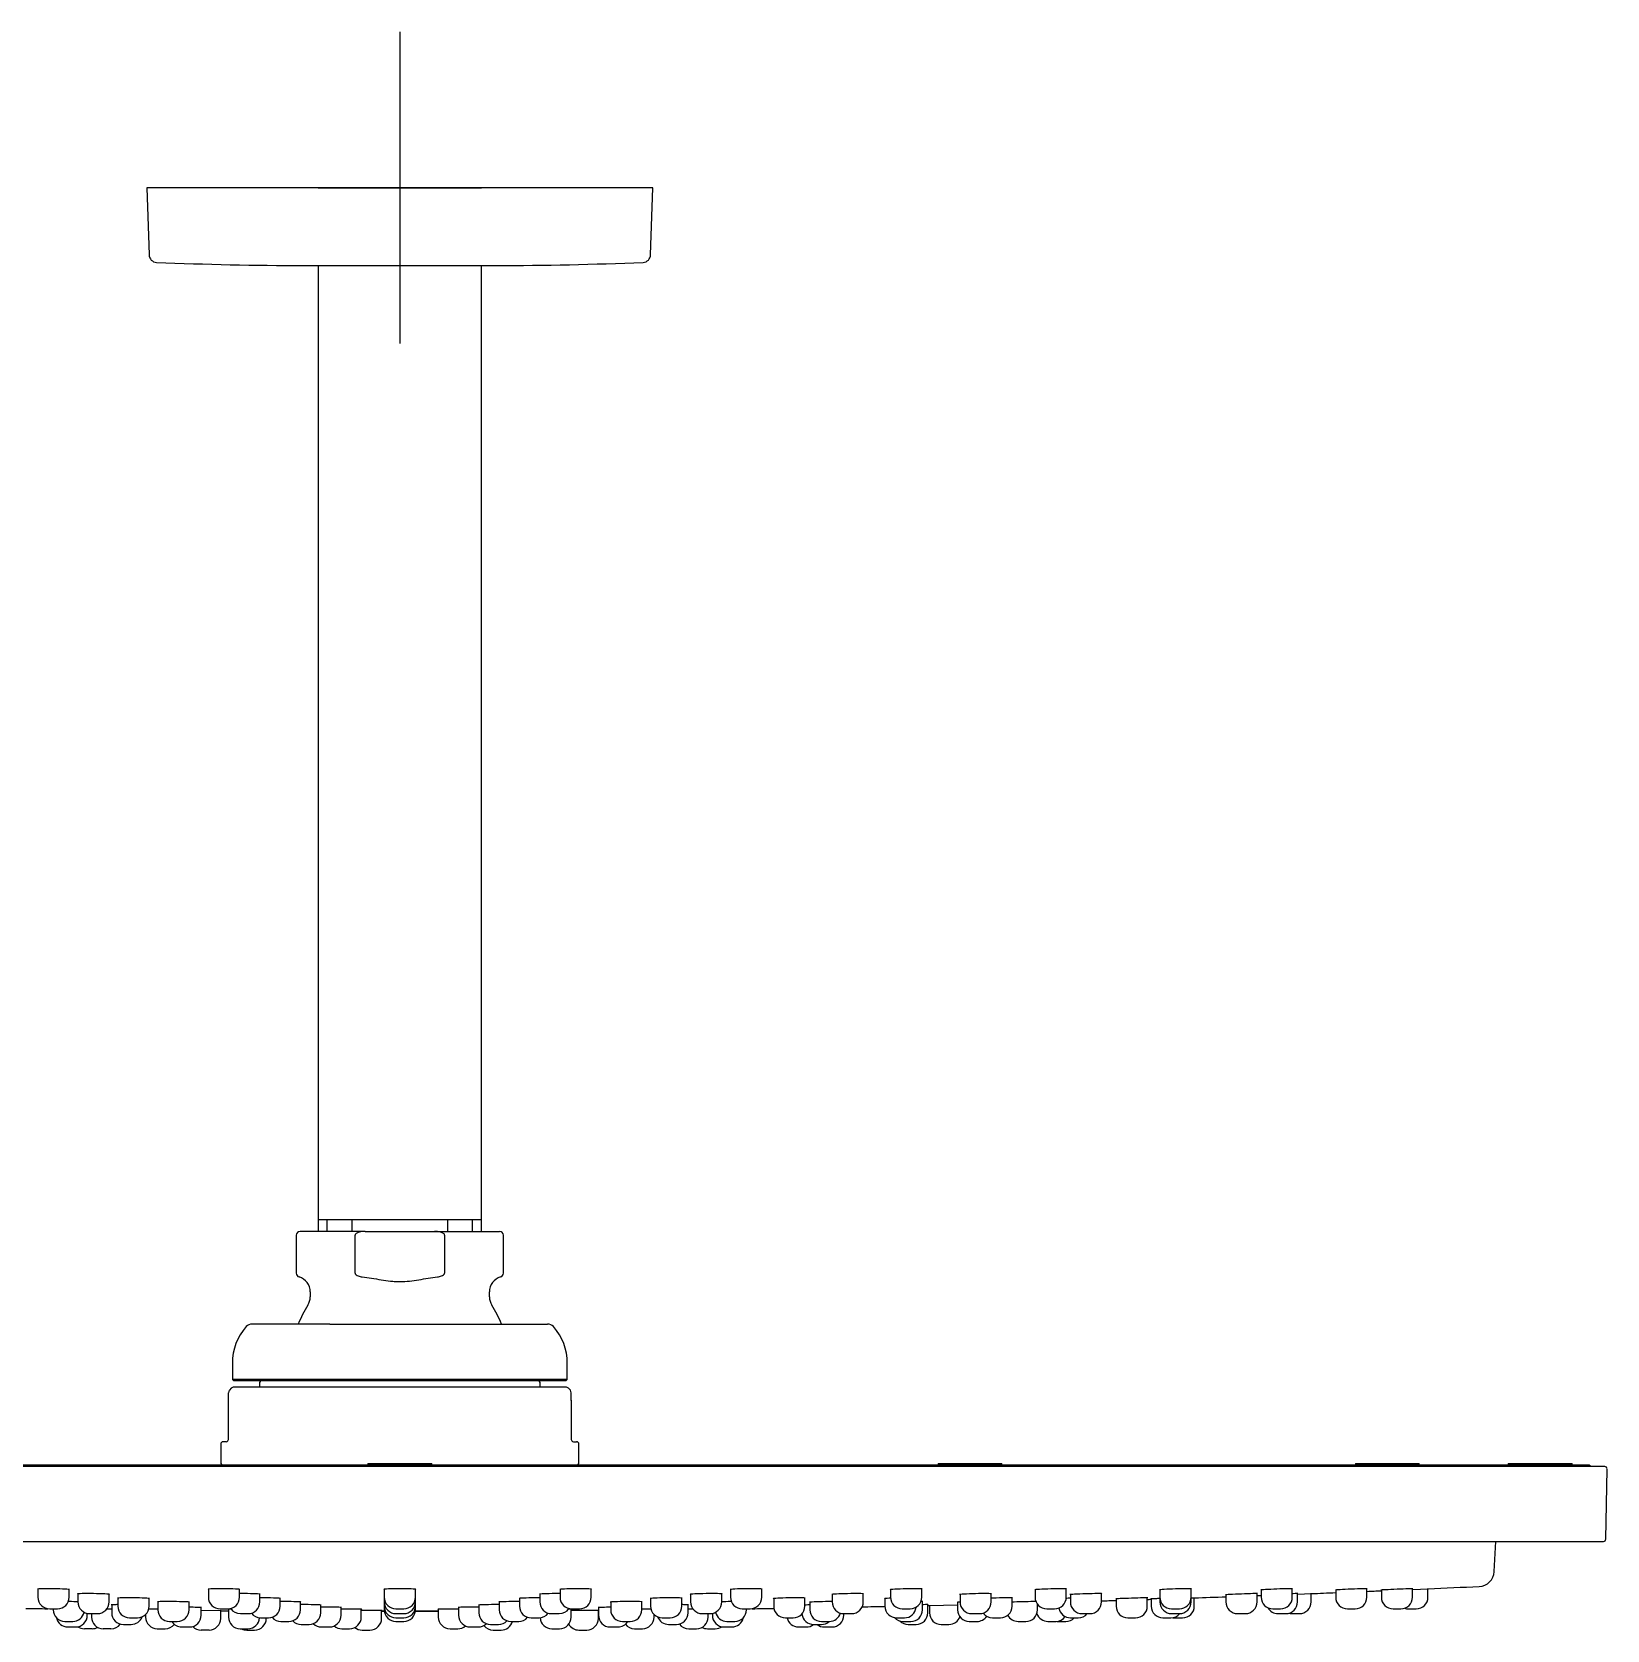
# Model space of a CAD drawing. Header units: millimetres. Extents: x -60 to 7633, y -2614 to 2146.
# Drawn here: x 5143.3 to 5345.5, y -834.6 to -629.4 of the extents above; entities that cross this region are included whole.
import ezdxf
from ezdxf.lldxf.tags import DXFTag

# ---------------------------------------------------------------- set-up
doc = ezdxf.new("R2010")
doc.units = ezdxf.units.MM
doc.layers.get('0').update_dxf_attribs({"color": 250})
tags = doc.linetypes.add('CENTER2', pattern=[28.575, 19.05, -3.175, 3.175, -3.175]).pattern_tags.tags
tags[10:11] = [DXFTag(74, 4), DXFTag(75, 0), DXFTag(340, '0'), DXFTag(46, 0.0), DXFTag(50, 0.0), DXFTag(44, 0.0), DXFTag(45, 0.0)]
tags[8:9] = [DXFTag(74, 4), DXFTag(75, 0), DXFTag(340, '0'), DXFTag(46, 0.0), DXFTag(50, 0.0), DXFTag(44, 0.0), DXFTag(45, 0.0)]
tags[6:7] = [DXFTag(74, 4), DXFTag(75, 0), DXFTag(340, '0'), DXFTag(46, 0.0), DXFTag(50, 0.0), DXFTag(44, 0.0), DXFTag(45, 0.0)]
tags[4:5] = [DXFTag(74, 4), DXFTag(75, 0), DXFTag(340, '0'), DXFTag(46, 0.0), DXFTag(50, 0.0), DXFTag(44, 0.0), DXFTag(45, 0.0)]

msp = doc.modelspace()

# ---------------------------------------------------------------- linework, layer by layer
at = {"linetype": 'CENTER2'}
for p, q in [((5190.54, -629.44), (5190.54, -669.44)), ((5210.54, -649.44), (5170.54, -649.44))]:
    msp.add_line(p, q, dxfattribs=at)
at = {"linetype": 'Continuous'}
for p, q in [((5223.04, -649.44), (5158.04, -649.44)), ((5158.04, -649.44), (5158.34, -658.06)), ((5180.06, -649.44), (5201.02, -649.44)), ((5222.74, -658.06), (5223.04, -649.44)), ((5178.24, -659.44), (5202.84, -659.44)), ((5180.04, -659.44), (5180.04, -781.94)), ((5201.04, -781.94), (5201.04, -659.44)), ((5186.08, -783.44), (5177.74, -783.44)), ((5201.04, -781.94), (5180.04, -781.94)), ((5180.06, -781.94), (5180.06, -783.44)), ((5181.22, -783.44), (5181.22, -781.94)), ((5184.41, -783.44), (5184.41, -781.94)), ((5186.08, -783.44), (5194.99, -783.44)), ((5194.99, -783.44), (5203.34, -783.44)), ((5196.67, -781.94), (5196.67, -783.44)), ((5199.85, -783.44), (5199.85, -781.94)), ((5201.02, -783.44), (5201.02, -781.94)), ((5177.24, -783.94), (5177.24, -788.81)), ((5184.8, -788.81), (5184.8, -783.94)), ((5196.27, -783.94), (5196.27, -788.81)), ((5203.84, -788.81), (5203.84, -783.94)), ((5179.04, -791.21), (5179.04, -791.85)), ((5202.04, -791.85), (5202.04, -791.21)), ((5181.54, -795.34), (5171.57, -795.34)), ((5181.54, -795.34), (5199.54, -795.34)), ((5199.54, -795.34), (5209.51, -795.34)), ((5169.04, -800.34), (5169.04, -802.44)), ((5212.04, -802.44), (5212.04, -800.34)), ((5168.54, -805.15), (5168.54, -804.15)), ((5168.89, -803.58), (5168.65, -803.83)), ((5212.04, -802.44), (5169.04, -802.44)), ((5169.04, -802.44), (5169.24, -802.64)), ((5211.84, -802.64), (5169.24, -802.64)), ((5211.83, -803.44), (5169.25, -803.44)), ((5172.54, -802.84), (5172.54, -803.44)), ((5208.54, -803.44), (5208.54, -802.84)), ((5211.84, -802.64), (5212.04, -802.44)), ((5212.43, -803.83), (5212.19, -803.58)), ((5212.54, -805.15), (5212.54, -804.15)), ((5168.54, -805.15), (5168.54, -805.13)), ((5168.54, -810.14), (5168.54, -805.15)), ((5212.54, -805.13), (5212.54, -805.15)), ((5212.54, -805.15), (5212.54, -810.14)), ((5168.24, -810.44), (5167.84, -810.44)), ((5212.84, -810.44), (5213.24, -810.44)), ((5167.54, -810.74), (5167.54, -813.14)), ((5213.54, -813.14), (5213.54, -810.74)), ((5345.23, -813.64), (5035.84, -813.64)), ((5343.44, -813.64), (5037.64, -813.64)), ((5343.24, -813.44), (5037.84, -813.44)), ((5186.44, -813.24), (5194.64, -813.24)), ((5186.44, -813.24), (5186.44, -813.44)), ((5194.64, -813.44), (5194.64, -813.24)), ((5259.64, -813.24), (5267.84, -813.24)), ((5259.64, -813.24), (5259.64, -813.44)), ((5267.84, -813.44), (5267.84, -813.24)), ((5313.22, -813.24), (5321.42, -813.24)), ((5313.22, -813.24), (5313.22, -813.44)), ((5321.42, -813.44), (5321.42, -813.24)), ((5332.84, -813.24), (5341.04, -813.24)), ((5332.84, -813.24), (5332.84, -813.44)), ((5341.04, -813.44), (5341.04, -813.24)), ((5343.44, -813.64), (5343.24, -813.44)), ((5343.44, -813.64), (5343.44, -813.64)), ((5345.38, -822.95), (5345.53, -813.95)), ((5036, -823.24), (5345.08, -823.24)), ((5331.03, -827.13), (5331.24, -823.24)), ((5144.08, -829.3), (5144.08, -830.41)), ((5148.08, -830.41), (5148.08, -829.42)), ((5149.21, -829.91), (5149.21, -831.02)), ((5153.21, -831.02), (5153.21, -830.04)), ((5154.34, -830.45), (5154.34, -831.56)), ((5158.34, -831.56), (5158.34, -830.57)), ((5159.47, -831), (5159.47, -832.02)), ((5165.96, -829.3), (5165.96, -830.41)), ((5169.96, -830.41), (5169.96, -829.41)), ((5172.57, -831.02), (5172.57, -830.02)), ((5175.17, -831.56), (5175.17, -830.56)), ((5188.54, -829.41), (5188.54, -830.41)), ((5188.54, -830.41), (5188.54, -831.02)), ((5192.54, -830.41), (5192.54, -829.39)), ((5192.54, -831.02), (5192.54, -830.41)), ((5205.9, -830.57), (5205.9, -831.56)), ((5208.51, -830.03), (5208.51, -831.02)), ((5211.11, -829.41), (5211.11, -830.41)), ((5215.11, -830.41), (5215.11, -829.3)), ((5221.61, -832.02), (5221.61, -830.99)), ((5222.74, -830.58), (5222.74, -831.56)), ((5226.74, -831.56), (5226.74, -830.45)), ((5227.87, -830.05), (5227.87, -831.02)), ((5231.87, -831.02), (5231.87, -829.91)), ((5233, -829.42), (5233, -830.41)), ((5237, -830.41), (5237, -829.3)), ((5238.54, -830.59), (5238.54, -831.56)), ((5242.54, -831.56), (5242.54, -830.45)), ((5246.04, -830.06), (5246.04, -831.02)), ((5250.04, -831.02), (5250.04, -829.91)), ((5252.82, -830.6), (5252.82, -831.56)), ((5253.54, -829.44), (5253.54, -830.41)), ((5257.54, -830.41), (5257.54, -829.3)), ((5257.65, -832.02), (5257.65, -830.91)), ((5262.46, -830.07), (5262.46, -831.02)), ((5266.46, -831.02), (5266.46, -829.91)), ((5269.14, -831.56), (5269.14, -830.45)), ((5272.1, -829.45), (5272.1, -830.41)), ((5276.1, -830.41), (5276.1, -829.3)), ((5276.63, -830.08), (5276.63, -831.02)), ((5280.63, -831.02), (5280.63, -829.91)), ((5282.51, -830.62), (5282.51, -831.56)), ((5286.51, -831.56), (5286.51, -830.45)), ((5287.02, -830.63), (5287.02, -831.56)), ((5288.12, -829.47), (5288.12, -830.41)), ((5288.13, -830.56), (5288.13, -831.02)), ((5292.12, -830.41), (5292.12, -829.3)), ((5292.13, -831.02), (5292.13, -829.91)), ((5292.15, -830.51), (5292.59, -830.49)), ((5292.54, -831.56), (5292.54, -830.45)), ((5296.6, -830.09), (5296.6, -831.02)), ((5300.6, -831.02), (5300.6, -829.91)), ((5301.12, -829.48), (5301.12, -830.41)), ((5305.12, -830.41), (5305.12, -829.3)), ((5305.79, -831.02), (5305.79, -829.91)), ((5305.79, -830.01), (5307.59, -829.95)), ((5307.54, -831.02), (5307.54, -829.91)), ((5310.7, -829.49), (5310.7, -830.41)), ((5314.7, -830.41), (5314.7, -829.3)), ((5316.56, -829.49), (5316.56, -830.41)), ((5320.56, -830.41), (5320.56, -829.3)), ((5320.56, -829.41), (5322.59, -829.32)), ((5322.54, -830.41), (5322.54, -829.3)), ((5145.58, -831.91), (5146.58, -831.91)), ((5146.04, -831.91), (5146.04, -832.02)), ((5150.41, -832.73), (5150.41, -832.49)), ((5150.71, -832.52), (5151.71, -832.52)), ((5150.95, -832.52), (5150.95, -832.96)), ((5153.54, -831.3), (5153.54, -832.41)), ((5157.9, -832.62), (5157.9, -832.96)), ((5163.47, -832.02), (5163.47, -831.03)), ((5167.59, -832.14), (5165.03, -832.12)), ((5165.04, -832.73), (5165.04, -831.74)), ((5167.46, -831.91), (5168.46, -831.91)), ((5167.54, -833.13), (5167.54, -832.14)), ((5168.54, -831.95), (5168.54, -832.96)), ((5170.07, -832.52), (5171.07, -832.52)), ((5177.78, -832.02), (5177.78, -831.02)), ((5180.38, -832.41), (5180.38, -831.41)), ((5182.99, -832.73), (5182.99, -831.72)), ((5185.59, -832.96), (5185.59, -831.96)), ((5188.2, -833.13), (5188.2, -832.12)), ((5188.2, -832.19), (5188.55, -832.19)), ((5188.52, -832.19), (5188.52, -832.19)), ((5188.52, -832.19), (5188.52, -832.19)), ((5188.52, -832.19), (5188.52, -832.19)), ((5188.54, -831.02), (5188.54, -831.56)), ((5188.54, -831.56), (5188.54, -832.02)), ((5190.04, -831.91), (5191.04, -831.91)), ((5190.04, -832.52), (5191.04, -832.52)), ((5192.53, -832.19), (5195.48, -832.19)), ((5192.54, -831.56), (5192.54, -831.02)), ((5192.54, -832.02), (5192.54, -831.56)), ((5192.57, -832.19), (5192.57, -832.19)), ((5192.57, -832.19), (5192.57, -832.19)), ((5192.57, -832.19), (5192.57, -832.19)), ((5193.07, -832.19), (5193.07, -832.19)), ((5193.07, -832.19), (5193.07, -832.19)), ((5193.07, -832.19), (5193.07, -832.19)), ((5193.56, -832.19), (5193.86, -832.19)), ((5193.86, -832.19), (5193.56, -832.19)), ((5193.88, -832.19), (5193.58, -832.19)), ((5193.58, -832.19), (5193.58, -832.19)), ((5193.88, -832.19), (5193.58, -832.19)), ((5193.58, -832.19), (5193.58, -832.19)), ((5193.58, -832.19), (5193.88, -832.19)), ((5193.58, -832.19), (5193.58, -832.19)), ((5193.86, -832.19), (5194.16, -832.19)), ((5194.16, -832.19), (5193.86, -832.19)), ((5194.19, -832.19), (5193.88, -832.19)), ((5193.88, -832.19), (5193.88, -832.19)), ((5194.19, -832.19), (5193.88, -832.19)), ((5193.88, -832.19), (5193.88, -832.19)), ((5193.88, -832.19), (5194.19, -832.19)), ((5193.88, -832.19), (5193.88, -832.19)), ((5194.16, -832.19), (5194.46, -832.19)), ((5194.46, -832.19), (5194.16, -832.19)), ((5194.49, -832.19), (5194.19, -832.19)), ((5194.19, -832.19), (5194.19, -832.19)), ((5194.49, -832.19), (5194.19, -832.19)), ((5194.19, -832.19), (5194.19, -832.19)), ((5194.19, -832.19), (5194.49, -832.19)), ((5194.19, -832.19), (5194.19, -832.19)), ((5194.46, -832.19), (5194.77, -832.19)), ((5194.77, -832.19), (5194.46, -832.19)), ((5194.49, -832.19), (5194.49, -832.19)), ((5194.79, -832.19), (5194.49, -832.19)), ((5194.49, -832.19), (5194.49, -832.19)), ((5194.49, -832.19), (5194.79, -832.19)), ((5194.49, -832.19), (5194.49, -832.19)), ((5194.77, -832.19), (5195.07, -832.19)), ((5195.07, -832.19), (5194.77, -832.19)), ((5194.79, -832.19), (5194.79, -832.19)), ((5195.1, -832.19), (5194.79, -832.19)), ((5194.79, -832.19), (5194.79, -832.19)), ((5194.79, -832.19), (5195.1, -832.19)), ((5194.79, -832.19), (5194.79, -832.19)), ((5195.07, -832.19), (5195.23, -832.19)), ((5195.37, -832.19), (5195.07, -832.19)), ((5195.26, -832.19), (5195.1, -832.19)), ((5195.1, -832.19), (5195.1, -832.19)), ((5195.1, -832.19), (5195.4, -832.19)), ((5195.1, -832.19), (5195.1, -832.19)), ((5195.23, -832.19), (5195.4, -832.19)), ((5195.42, -832.19), (5195.26, -832.19)), ((5195.26, -832.19), (5195.26, -832.19)), ((5195.48, -832.19), (5195.37, -832.19)), ((5195.4, -832.19), (5195.48, -832.19)), ((5195.4, -832.19), (5195.48, -832.19)), ((5195.4, -832.19), (5195.4, -832.19)), ((5195.42, -832.19), (5195.42, -832.19)), ((5195.48, -831.96), (5195.48, -832.96)), ((5198.09, -831.73), (5198.09, -832.73)), ((5200.69, -831.41), (5200.69, -832.41)), ((5203.3, -831.03), (5203.3, -832.02)), ((5210.01, -832.52), (5211.01, -832.52)), ((5212.54, -832.96), (5212.54, -831.94)), ((5212.61, -831.91), (5213.61, -831.91)), ((5216.03, -833.13), (5216.03, -832.11)), ((5216.04, -831.74), (5216.04, -832.73)), ((5217.61, -831.04), (5217.61, -832.02)), ((5223.18, -832.96), (5223.18, -832.62)), ((5227.54, -832.41), (5227.54, -831.3)), ((5229.37, -832.52), (5230.37, -832.52)), ((5230.13, -832.96), (5230.13, -832.52)), ((5230.67, -832.49), (5230.67, -832.73)), ((5234.5, -831.91), (5235.5, -831.91)), ((5235.04, -832.02), (5235.04, -831.91)), ((5243.18, -831.05), (5243.18, -832.02)), ((5247.54, -832.52), (5248.54, -832.52)), ((5247.54, -832.73), (5247.54, -832.52)), ((5255.04, -831.91), (5256.04, -831.91)), ((5258.32, -832.41), (5258.32, -831.3)), ((5258.49, -831.46), (5262.17, -831.37)), ((5258.54, -831.46), (5258.54, -832.41)), ((5262.15, -831.07), (5262.15, -832.02)), ((5263.96, -832.52), (5264.96, -832.52)), ((5272.41, -832.02), (5272.41, -831.33)), ((5273.6, -831.91), (5274.6, -831.91)), ((5278.13, -832.52), (5279.13, -832.52)), ((5289.62, -831.91), (5290.62, -831.91)), ((5289.63, -832.52), (5290.63, -832.52)), ((5298.1, -832.52), (5299.1, -832.52)), ((5302.62, -831.91), (5303.62, -831.91)), ((5303.29, -832.52), (5304.29, -832.52)), ((5305.04, -832.52), (5306.04, -832.52)), ((5312.2, -831.91), (5313.2, -831.91)), ((5318.06, -831.91), (5319.06, -831.91)), ((5320.04, -831.91), (5321.04, -831.91)), ((5147.54, -833.52), (5148.54, -833.52)), ((5147.91, -834.23), (5148.91, -834.23)), ((5151.04, -834.46), (5150.04, -834.46)), ((5153.45, -834.46), (5152.45, -834.46)), ((5155.04, -833.91), (5156.04, -833.91)), ((5155.84, -833.06), (5156.84, -833.06)), ((5159.4, -834.46), (5160.4, -834.46)), ((5160.97, -833.52), (5161.97, -833.52)), ((5162.54, -834.23), (5163.54, -834.23)), ((5166.04, -834.63), (5165.04, -834.63)), ((5170.04, -834.46), (5171.04, -834.46)), ((5170.89, -834.63), (5171.89, -834.63)), ((5172.67, -833.06), (5173.67, -833.06)), ((5173.39, -833.13), (5173.39, -833.06)), ((5175.28, -833.52), (5176.28, -833.52)), ((5177.88, -833.91), (5178.88, -833.91)), ((5180.49, -834.23), (5181.49, -834.23)), ((5183.09, -834.46), (5184.09, -834.46)), ((5185.7, -834.63), (5186.7, -834.63)), ((5190.04, -833.06), (5191.04, -833.06)), ((5190.04, -833.52), (5191.04, -833.52)), ((5196.98, -834.46), (5197.98, -834.46)), ((5199.59, -834.23), (5200.59, -834.23)), ((5202.19, -833.91), (5203.19, -833.91)), ((5202.54, -834.63), (5203.54, -834.63)), ((5204.8, -833.52), (5205.8, -833.52)), ((5207.4, -833.06), (5208.4, -833.06)), ((5210.04, -834.46), (5211.04, -834.46)), ((5213.53, -834.63), (5214.53, -834.63)), ((5217.54, -834.23), (5218.54, -834.23)), ((5219.11, -833.52), (5220.11, -833.52)), ((5220.68, -834.46), (5221.68, -834.46)), ((5224.24, -833.06), (5225.24, -833.06)), ((5225.04, -833.91), (5226.04, -833.91)), ((5227.63, -834.46), (5228.63, -834.46)), ((5230.04, -834.46), (5231.04, -834.46)), ((5232.17, -834.23), (5233.17, -834.23)), ((5232.54, -833.52), (5233.54, -833.52)), ((5240.04, -833.06), (5241.04, -833.06)), ((5241.72, -834.23), (5242.72, -834.23)), ((5243.66, -833.91), (5244.66, -833.91)), ((5244.68, -833.52), (5245.68, -833.52)), ((5245.04, -834.23), (5246.04, -834.23)), ((5254.32, -833.06), (5255.32, -833.06)), ((5255.15, -833.52), (5256.15, -833.52)), ((5255.82, -833.91), (5256.82, -833.91)), ((5260.04, -833.91), (5261.04, -833.91)), ((5263.65, -833.52), (5264.65, -833.52)), ((5266.64, -833.06), (5267.64, -833.06)), ((5269.91, -833.52), (5270.91, -833.52)), ((5273.75, -833.52), (5274.75, -833.52)), ((5275.04, -833.52), (5276.04, -833.52)), ((5276.64, -833.06), (5277.64, -833.06)), ((5284.01, -833.06), (5285.01, -833.06)), ((5288.52, -833.06), (5289.52, -833.06)), ((5290.04, -833.06), (5291.04, -833.06))]:
    msp.add_line(p, q, dxfattribs=at)
for centre, radius, start, end in [((5159.34, -658.02), 1, 182, 267.657), ((5221.74, -658.02), 1, 272.343, 358), ((5179.74, -159.44), 500, 267.657, 269.8276), ((5201.34, -159.44), 500, 270.1724, 272.343), ((5177.74, -783.94), 0.5, 90, 180), ((5203.34, -783.94), 0.5, 0, 90), ((5177.74, -788.81), 0.5, 180, 253.7398), ((5177.04, -791.21), 2, 0, 73.7398), ((5204.04, -791.21), 2, 106.2602, 180), ((5203.34, -788.81), 0.5, 286.2602, 0), ((5177.04, -791.85), 2, 327.5383, 0), ((5204.04, -791.85), 2, 180, 212.4617), ((5190.54, -800.44), 14, 147.5383, 158.6364), ((5190.54, -800.44), 14, 21.3636, 32.4617), ((5176.04, -800.34), 7, 138.1897, 180), ((5171.57, -796.34), 1, 90, 138.1897), ((5209.51, -796.34), 1, 41.8103, 90), ((5205.04, -800.34), 7, 0, 41.8103), ((5169.04, -804.15), 0.5, 142.2901, 180.0048), ((5169.25, -803.94), 0.5, 90, 135), ((5172.74, -802.84), 0.2, 90, 180), ((5208.34, -802.84), 0.2, 0, 90), ((5211.83, -803.94), 0.5, 45, 90), ((5212.04, -804.15), 0.5, 359.9952, 37.3283), ((5167.84, -810.74), 0.3, 90, 180), ((5168.24, -810.14), 0.3, 270, 360), ((5212.84, -810.14), 0.3, 180, 270), ((5213.24, -810.74), 0.3, 0, 90), ((5167.84, -813.14), 0.3, 180, 270), ((5213.24, -813.14), 0.3, 270, 0), ((5345.23, -813.94), 0.3, 359, 90), ((5345.08, -822.94), 0.3, 270, 359), ((5329.04, -827.03), 2, 272.6478, 357), ((5145.58, -830.41), 1.5, 180, 270), ((5146.58, -830.41), 1.5, 270, 0), ((5167.46, -830.41), 1.5, 180, 270), ((5168.46, -830.41), 1.5, 270, 0), ((5190.04, -830.41), 1.5, 180, 270), ((5191.04, -830.41), 1.5, 270, 0), ((5212.61, -830.41), 1.5, 180, 270), ((5213.61, -830.41), 1.5, 270, 0), ((5234.5, -830.41), 1.5, 180, 270), ((5235.5, -830.41), 1.5, 270, 0), ((5255.04, -830.41), 1.5, 180, 270), ((5256.04, -830.41), 1.5, 270, 0), ((5273.6, -830.41), 1.5, 180, 270), ((5274.6, -830.41), 1.5, 270, 0), ((5190.54, 2167.77), 3000, 271.72095, 271.75676), ((5190.54, 2167.77), 3000, 271.83319, 271.84296), ((5289.62, -830.41), 1.5, 180, 270), ((5290.62, -830.41), 1.5, 270, 0), ((5190.54, 2167.77), 3000, 271.94892, 272.02611), ((5190.54, 2167.77), 3000, 272.10255, 272.11246), ((5302.62, -830.41), 1.5, 180, 270), ((5303.62, -830.41), 1.5, 270, 0), ((5190.54, 2167.77), 3000, 272.23557, 272.2955), ((5312.2, -830.41), 1.5, 180, 270), ((5313.2, -830.41), 1.5, 270, 0), ((5190.54, 2167.77), 3000, 272.37196, 272.40761), ((5318.06, -830.41), 1.5, 180, 270), ((5319.06, -830.41), 1.5, 270, 0), ((5321.04, -830.41), 1.5, 270, 0), ((5190.54, 2167.77), 3000, 272.52228, 272.64782), ((5190.54, 2167.77), 3000, 269.08271, 269.13643), ((5147.54, -832.02), 1.5, 180, 270), ((5147.91, -832.73), 1.5, 192.3945, 270), ((5148.54, -832.02), 1.5, 270, 347.5278), ((5148.91, -832.73), 1.5, 270, 0), ((5150.71, -831.02), 1.5, 180, 270), ((5152.45, -832.96), 1.5, 180, 270), ((5151.71, -831.02), 1.5, 270, 0), ((5155.04, -832.41), 1.5, 180, 270), ((5155.84, -831.56), 1.5, 180, 270), ((5156.04, -832.41), 1.5, 270, 339.7148), ((5156.84, -831.56), 1.5, 270, 0), ((5159.4, -832.96), 1.5, 180, 270), ((5160.97, -832.02), 1.5, 180, 270), ((5161.97, -832.02), 1.5, 270, 0), ((5163.54, -832.73), 1.5, 270, 0), ((5190.54, 2167.77), 3000, 269.56119, 269.57983), ((5170.04, -832.96), 1.5, 180, 270), ((5170.07, -831.02), 1.5, 214.1484, 270), ((5171.04, -832.96), 1.5, 270, 356.4652), ((5171.07, -831.02), 1.5, 270, 0), ((5172.67, -831.56), 1.5, 217.1165, 270), ((5173.67, -831.56), 1.5, 270, 0), ((5175.28, -832.02), 1.5, 220.078, 270), ((5176.28, -832.02), 1.5, 270, 0), ((5178.88, -832.41), 1.5, 270, 0), ((5181.49, -832.73), 1.5, 270, 0), ((5184.09, -832.96), 1.5, 270, 0), ((5188.71, 962.11), 1794.29, 269.98372, 269.99447), ((5188.83, 962.15), 1794.34, 269.97984, 269.99016), ((5189.15, 962.1), 1794.29, 269.96974, 269.98049), ((5189.27, 962.15), 1794.34, 269.96586, 269.97618), ((5189.58, 962.1), 1794.3, 269.95576, 269.96651), ((5189.7, 962.15), 1794.35, 269.95188, 269.96221), ((5190.54, 1167.81), 2000, 269.93293, 269.94298), ((5190.04, -831.02), 1.5, 180, 270), ((5190.04, -831.56), 1.5, 180, 270), ((5190.04, -832.02), 1.5, 180, 270), ((5191.04, -831.02), 1.5, 270, 0), ((5191.04, -831.56), 1.5, 270, 0), ((5191.04, -832.02), 1.5, 270, 0), ((5190.54, 1167.81), 2000, 270.05702, 270.08349), ((5192.37, 962.07), 1794.25, 270.00586, 270.02191), ((5191.93, 962.07), 1794.25, 270.01984, 270.03589), ((5191.5, 962.06), 1794.26, 270.03382, 270.04987), ((5192.25, 962.11), 1794.3, 270.01017, 270.02632), ((5191.81, 962.11), 1794.3, 270.02415, 270.0403), ((5191.37, 962.11), 1794.31, 270.03813, 270.05428), ((5190.54, 1167.81), 2000, 270.06706, 270.10179), ((5192.26, -10.95), 821.24, 270.04349, 270.12348), ((5192.28, 980.83), 1813.02, 270.0245, 270.04039), ((5191.86, 980.83), 1813.02, 270.03776, 270.05365), ((5191.44, 980.83), 1813.02, 270.05102, 270.06691), ((5192.17, 980.07), 1812.25, 270.02861, 270.0446), ((5191.75, 980.07), 1812.26, 270.0419, 270.05789), ((5191.33, 980.07), 1812.26, 270.05519, 270.07118), ((5193.15, -114.66), 717.53, 270.07549, 270.11651), ((5190.54, 1167.81), 2000, 270.11651, 270.14169), ((5196.98, -832.96), 1.5, 180, 270), ((5199.59, -832.73), 1.5, 180, 270), ((5202.19, -832.41), 1.5, 180, 270), ((5204.8, -832.02), 1.5, 180, 270), ((5205.8, -832.02), 1.5, 270, 319.922), ((5207.4, -831.56), 1.5, 180, 270), ((5208.4, -831.56), 1.5, 270, 322.8835), ((5210.01, -831.02), 1.5, 180, 270), ((5210.04, -832.96), 1.5, 183.5348, 270), ((5211.01, -831.02), 1.5, 270, 325.8516), ((5211.04, -832.96), 1.5, 270, 0), ((5217.54, -832.73), 1.5, 180, 270), ((5219.11, -832.02), 1.5, 180, 270), ((5220.11, -832.02), 1.5, 270, 0), ((5221.68, -832.96), 1.5, 270, 0), ((5224.24, -831.56), 1.5, 180, 270), ((5225.04, -832.41), 1.5, 200.2852, 270), ((5225.24, -831.56), 1.5, 270, 0), ((5226.04, -832.41), 1.5, 270, 0), ((5229.37, -831.02), 1.5, 180, 270), ((5228.63, -832.96), 1.5, 270, 0), ((5230.37, -831.02), 1.5, 270, 0), ((5232.17, -832.73), 1.5, 180, 270), ((5232.54, -832.02), 1.5, 192.4722, 270), ((5233.17, -832.73), 1.5, 270, 347.6055), ((5233.54, -832.02), 1.5, 270, 0), ((5190.54, 2167.77), 3000, 270.86357, 270.91729), ((5240.04, -831.56), 1.5, 180, 270), ((5241.04, -831.56), 1.5, 270, 0), ((5243.66, -832.41), 1.5, 185.2191, 270), ((5244.68, -832.02), 1.5, 180, 270), ((5245.68, -832.02), 1.5, 270, 343.0792), ((5247.54, -831.02), 1.5, 180, 270), ((5246.04, -832.73), 1.5, 270, 0), ((5248.54, -831.02), 1.5, 270, 0), ((5190.54, 2167.77), 3000, 271.13389, 271.18953), ((5254.32, -831.56), 1.5, 180, 270), ((5255.15, -832.02), 1.5, 222.4375, 270), ((5255.32, -831.56), 1.5, 270, 354.867), ((5256.15, -832.02), 1.5, 270, 0), ((5256.82, -832.41), 1.5, 270, 0), ((5190.54, 2167.77), 3000, 271.29458, 271.29837), ((5260.04, -832.41), 1.5, 180, 270), ((5261.04, -832.41), 1.5, 270, 340.1192), ((5263.65, -832.02), 1.5, 180, 270), ((5263.96, -831.02), 1.5, 180, 270), ((5264.65, -832.02), 1.5, 270, 326.0654), ((5264.96, -831.02), 1.5, 270, 0), ((5266.64, -831.56), 1.5, 216.1735, 270), ((5267.64, -831.56), 1.5, 270, 0), ((5269.91, -832.02), 1.5, 207.9313, 270), ((5270.91, -832.02), 1.5, 270, 0), ((5273.75, -832.02), 1.5, 199.1035, 270), ((5274.75, -832.02), 1.5, 270, 324.2691), ((5276.64, -831.56), 1.5, 189.2185, 270), ((5278.13, -831.02), 1.5, 180, 270), ((5277.64, -831.56), 1.5, 270, 320.1145), ((5279.13, -831.02), 1.5, 270, 0), ((5284.01, -831.56), 1.5, 180, 270), ((5285.01, -831.56), 1.5, 270, 0), ((5288.52, -831.56), 1.5, 180, 270), ((5289.63, -831.02), 1.5, 180, 270), ((5289.52, -831.56), 1.5, 270, 320.1401), ((5290.04, -831.56), 1.5, 260.0334, 270), ((5290.63, -831.02), 1.5, 270, 0), ((5291.04, -831.56), 1.5, 270, 0), ((5298.1, -831.02), 1.5, 180, 270), ((5299.1, -831.02), 1.5, 270, 0), ((5303.29, -831.02), 1.5, 209.893, 270), ((5304.29, -831.02), 1.5, 270, 0), ((5305.04, -831.02), 1.5, 255.5795, 270), ((5306.04, -831.02), 1.5, 270, 0), ((5320.04, -830.41), 1.5, 251.0346, 270), ((5150.04, -832.96), 1.5, 235.4607, 270), ((5151.04, -832.96), 1.5, 270, 298.084), ((5153.45, -832.96), 1.5, 270, 323.1836), ((5160.4, -832.96), 1.5, 270, 322.2465), ((5162.54, -832.73), 1.5, 212.2061, 270), ((5165.04, -833.13), 1.5, 223.8958, 270), ((5166.04, -833.13), 1.5, 270, 0), ((5170.89, -833.13), 1.5, 243.0757, 270), ((5171.89, -833.13), 1.5, 270, 0), ((5177.88, -832.41), 1.5, 223.0254, 270), ((5180.49, -832.73), 1.5, 225.9499, 270), ((5183.09, -832.96), 1.5, 228.842, 270), ((5185.7, -833.13), 1.5, 231.691, 270), ((5186.7, -833.13), 1.5, 270, 0), ((5197.98, -832.96), 1.5, 270, 311.158), ((5200.59, -832.73), 1.5, 270, 314.0501), ((5202.54, -833.13), 1.5, 216.8423, 270), ((5203.19, -832.41), 1.5, 270, 316.9746), ((5203.54, -833.13), 1.5, 270, 344.5653), ((5213.53, -833.13), 1.5, 209.9072, 270), ((5214.53, -833.13), 1.5, 270, 0), ((5218.54, -832.73), 1.5, 270, 327.7939), ((5220.68, -832.96), 1.5, 217.7535, 270), ((5227.63, -832.96), 1.5, 216.8164, 270), ((5230.04, -832.96), 1.5, 241.916, 270), ((5231.04, -832.96), 1.5, 270, 304.5393), ((5241.72, -832.73), 1.5, 192.9636, 270), ((5242.72, -832.73), 1.5, 270, 307.6836), ((5245.04, -832.73), 1.5, 232.3275, 270), ((5244.66, -832.41), 1.5, 270, 312.1449), ((5255.82, -832.41), 1.5, 224.8745, 270), ((5275.04, -832.02), 1.5, 264.427, 270), ((5276.04, -832.02), 1.5, 270, 316.2618)]:
    msp.add_arc(centre, radius, start, end, dxfattribs=at)
for points, knots in [([(5186.08, -783.44), (5185.84, -783.44), (5185.6, -783.46), (5185.24, -783.55), (5185.12, -783.59), (5184.96, -783.68), (5184.91, -783.72), (5184.83, -783.82), (5184.8, -783.88), (5184.8, -783.94)], [0, 0, 0, 0, 0.5, 0.5, 0.75, 0.75, 0.875, 0.875, 1, 1, 1, 1]), ([(5196.27, -783.94), (5196.27, -783.88), (5196.25, -783.82), (5196.17, -783.72), (5196.12, -783.68), (5195.96, -783.59), (5195.84, -783.55), (5195.48, -783.46), (5195.24, -783.44), (5194.99, -783.44)], [0, 0, 0, 0, 0.125, 0.125, 0.25, 0.25, 0.5, 0.5, 1, 1, 1, 1]), ([(5184.8, -788.81), (5184.8, -788.85), (5184.82, -788.9), (5184.87, -788.97), (5184.9, -789.01), (5185, -789.09), (5185.09, -789.13), (5185.34, -789.23), (5185.52, -789.27), (5185.7, -789.29)], [0, 0, 0, 0, 0.125, 0.125, 0.25, 0.25, 0.5, 0.5, 1, 1, 1, 1]), ([(5185.7, -789.29), (5186.51, -789.37), (5187.32, -789.52), (5188.53, -789.72), (5188.94, -789.78), (5189.55, -789.84), (5189.76, -789.86), (5190.17, -789.88), (5190.37, -789.88), (5190.98, -789.88), (5191.39, -789.86), (5192.19, -789.77), (5192.59, -789.71), (5193.78, -789.52), (5194.58, -789.37), (5195.38, -789.29)], [0, 0, 0, 0, 0.25, 0.25, 0.375, 0.375, 0.4375, 0.4375, 0.5, 0.5, 0.625, 0.625, 0.75, 0.75, 1, 1, 1, 1]), ([(5195.38, -789.29), (5195.56, -789.27), (5195.74, -789.23), (5195.99, -789.13), (5196.07, -789.09), (5196.18, -789.01), (5196.21, -788.97), (5196.26, -788.9), (5196.27, -788.85), (5196.27, -788.81)], [0, 0, 0, 0, 0.5, 0.5, 0.75, 0.75, 0.875, 0.875, 1, 1, 1, 1]), ([(5148.13, -829.44), (5148.13, -829.42), (5147.91, -829.39), (5147.15, -829.35), (5146.63, -829.34), (5145.54, -829.32), (5145.01, -829.32), (5144.25, -829.34), (5144.03, -829.36), (5144.03, -829.38), (5144.03, -829.38), (5144.03, -829.38)], [0.1253437, 0.1253437, 0.1253437, 0.1253437, 0.25, 0.25, 0.375, 0.375, 0.5, 0.5, 0.625, 0.625, 0.6257307, 0.6257307, 0.6257307, 0.6257307]), ([(5149.24, -831), (5148.89, -830.99), (5148.47, -830.98), (5148.02, -830.97), (5147.99, -830.97), (5147.96, -830.97)], [0.2759298, 0.2759298, 0.2759298, 0.2759298, 0.375, 0.375, 0.3813125, 0.3813125, 0.3813125, 0.3813125]), ([(5153.26, -830.05), (5153.26, -830.05), (5153.26, -830.05), (5153.26, -830.03), (5153.03, -830.01), (5152.28, -829.97), (5151.74, -829.96), (5150.66, -829.94), (5150.13, -829.94), (5149.38, -829.96), (5149.16, -829.98), (5149.16, -830)], [0.1245175, 0.1245175, 0.1245175, 0.1245175, 0.125, 0.125, 0.25, 0.25, 0.375, 0.375, 0.5, 0.5, 0.6249029, 0.6249029, 0.6249029, 0.6249029]), ([(5158.39, -830.59), (5158.39, -830.58), (5158.39, -830.58), (5158.38, -830.57), (5158.16, -830.55), (5157.4, -830.52), (5156.87, -830.5), (5155.79, -830.49), (5155.26, -830.49), (5154.51, -830.51), (5154.29, -830.52), (5154.29, -830.54)], [0.1239674, 0.1239674, 0.1239674, 0.1239674, 0.125, 0.125, 0.25, 0.25, 0.375, 0.375, 0.5, 0.5, 0.6243508, 0.6243508, 0.6243508, 0.6243508]), ([(5163.52, -831.04), (5163.52, -831.03), (5163.3, -831.01), (5162.54, -830.99), (5162.01, -830.98), (5160.93, -830.96), (5160.4, -830.97), (5159.64, -830.98), (5159.42, -830.99), (5159.42, -831), (5159.42, -831), (5159.42, -831)], [0.1251717, 0.1251717, 0.1251717, 0.1251717, 0.25, 0.25, 0.375, 0.375, 0.5, 0.5, 0.625, 0.625, 0.6255589, 0.6255589, 0.6255589, 0.6255589]), ([(5170.01, -829.43), (5170.01, -829.4), (5169.8, -829.38), (5169.05, -829.34), (5168.52, -829.33), (5167.43, -829.32), (5166.9, -829.32), (5166.14, -829.35), (5165.92, -829.37), (5165.91, -829.4), (5165.91, -829.4), (5165.91, -829.4)], [0.125544, 0.125544, 0.125544, 0.125544, 0.25, 0.25, 0.375, 0.375, 0.5, 0.5, 0.625, 0.625, 0.6259313, 0.6259313, 0.6259313, 0.6259313]), ([(5172.62, -830.04), (5172.62, -830.04), (5172.62, -830.04), (5172.62, -830.02), (5172.39, -830), (5171.64, -829.96), (5171.11, -829.95), (5170.34, -829.94), (5170.12, -829.94), (5169.91, -829.95)], [0.1244161, 0.1244161, 0.1244161, 0.1244161, 0.125, 0.125, 0.25, 0.25, 0.375, 0.375, 0.4266778, 0.4266778, 0.4266778, 0.4266778]), ([(5175.22, -830.57), (5175.22, -830.57), (5175.22, -830.57), (5175.22, -830.56), (5174.99, -830.54), (5174.23, -830.51), (5173.7, -830.5), (5172.96, -830.49), (5172.76, -830.49), (5172.57, -830.49)], [0.1236642, 0.1236642, 0.1236642, 0.1236642, 0.125, 0.125, 0.25, 0.25, 0.375, 0.375, 0.4217387, 0.4217387, 0.4217387, 0.4217387]), ([(5177.83, -831.03), (5177.83, -831.02), (5177.61, -831), (5176.86, -830.98), (5176.33, -830.97), (5175.58, -830.97), (5175.37, -830.97), (5175.17, -830.97)], [0.1252932, 0.1252932, 0.1252932, 0.1252932, 0.25, 0.25, 0.375, 0.375, 0.4232824, 0.4232824, 0.4232824, 0.4232824]), ([(5192.59, -829.41), (5192.59, -829.39), (5192.37, -829.36), (5191.62, -829.33), (5191.09, -829.32), (5190.01, -829.32), (5189.48, -829.33), (5188.72, -829.36), (5188.49, -829.39), (5188.49, -829.41), (5188.49, -829.41), (5188.49, -829.41)], [0.1257347, 0.1257347, 0.1257347, 0.1257347, 0.25, 0.25, 0.375, 0.375, 0.5, 0.5, 0.625, 0.625, 0.6261224, 0.6261224, 0.6261224, 0.6261224]), ([(5205.91, -830.97), (5205.71, -830.97), (5205.51, -830.97), (5204.77, -830.97), (5204.24, -830.98), (5203.48, -831), (5203.25, -831.02), (5203.25, -831.03), (5203.25, -831.03), (5203.25, -831.03)], [0.3279681, 0.3279681, 0.3279681, 0.3279681, 0.375, 0.375, 0.5, 0.5, 0.625, 0.625, 0.6258956, 0.6258956, 0.6258956, 0.6258956]), ([(5208.51, -830.49), (5208.31, -830.49), (5208.1, -830.49), (5207.34, -830.5), (5206.81, -830.51), (5206.07, -830.54), (5205.85, -830.56), (5205.85, -830.57)], [0.3257849, 0.3257849, 0.3257849, 0.3257849, 0.375, 0.375, 0.5, 0.5, 0.6235751, 0.6235751, 0.6235751, 0.6235751]), ([(5211.12, -829.95), (5210.92, -829.94), (5210.71, -829.95), (5209.96, -829.95), (5209.43, -829.96), (5208.68, -830), (5208.46, -830.02), (5208.46, -830.04)], [0.326813, 0.326813, 0.326813, 0.326813, 0.375, 0.375, 0.5, 0.5, 0.6246665, 0.6246665, 0.6246665, 0.6246665]), ([(5215.16, -829.4), (5215.16, -829.37), (5214.95, -829.35), (5214.2, -829.32), (5213.67, -829.32), (5212.59, -829.33), (5212.05, -829.34), (5211.29, -829.38), (5211.07, -829.4), (5211.06, -829.43), (5211.06, -829.43), (5211.06, -829.43)], [0.1259097, 0.1259097, 0.1259097, 0.1259097, 0.25, 0.25, 0.375, 0.375, 0.5, 0.5, 0.625, 0.625, 0.6262978, 0.6262978, 0.6262978, 0.6262978]), ([(5221.66, -831), (5221.66, -830.99), (5221.44, -830.98), (5220.69, -830.97), (5220.16, -830.96), (5219.08, -830.97), (5218.55, -830.99), (5217.79, -831.01), (5217.56, -831.03), (5217.56, -831.04), (5217.56, -831.04), (5217.56, -831.04)], [0.1255934, 0.1255934, 0.1255934, 0.1255934, 0.25, 0.25, 0.375, 0.375, 0.5, 0.5, 0.625, 0.625, 0.6259815, 0.6259815, 0.6259815, 0.6259815]), ([(5226.79, -830.54), (5226.79, -830.54), (5226.79, -830.54), (5226.78, -830.52), (5226.56, -830.51), (5225.79, -830.49), (5225.26, -830.49), (5224.18, -830.5), (5223.65, -830.52), (5222.91, -830.55), (5222.69, -830.57), (5222.69, -830.59)], [0.1230433, 0.1230433, 0.1230433, 0.1230433, 0.125, 0.125, 0.25, 0.25, 0.375, 0.375, 0.5, 0.5, 0.6234216, 0.6234216, 0.6234216, 0.6234216]), ([(5231.92, -830), (5231.92, -830), (5231.92, -830), (5231.92, -829.98), (5231.7, -829.96), (5230.94, -829.94), (5230.41, -829.94), (5229.32, -829.96), (5228.79, -829.97), (5228.04, -830.01), (5227.82, -830.03), (5227.82, -830.05)], [0.1242516, 0.1242516, 0.1242516, 0.1242516, 0.125, 0.125, 0.25, 0.25, 0.375, 0.375, 0.5, 0.5, 0.6246361, 0.6246361, 0.6246361, 0.6246361]), ([(5233.12, -830.97), (5233.1, -830.97), (5233.07, -830.97), (5232.6, -830.98), (5232.15, -830.99), (5231.8, -831)], [0.3692182, 0.3692182, 0.3692182, 0.3692182, 0.375, 0.375, 0.4794143, 0.4794143, 0.4794143, 0.4794143]), ([(5237.05, -829.38), (5237.05, -829.36), (5236.83, -829.34), (5236.09, -829.32), (5235.56, -829.32), (5234.48, -829.33), (5233.94, -829.35), (5233.18, -829.39), (5232.96, -829.42), (5232.95, -829.44), (5232.95, -829.44), (5232.95, -829.44)], [0.1260618, 0.1260618, 0.1260618, 0.1260618, 0.25, 0.25, 0.375, 0.375, 0.5, 0.5, 0.625, 0.625, 0.6264503, 0.6264503, 0.6264503, 0.6264503]), ([(5242.59, -830.53), (5242.59, -830.53), (5242.59, -830.53), (5242.58, -830.51), (5242.35, -830.5), (5241.59, -830.49), (5241.06, -830.49), (5239.97, -830.51), (5239.45, -830.53), (5238.7, -830.56), (5238.49, -830.58), (5238.49, -830.6)], [0.1229498, 0.1229498, 0.1229498, 0.1229498, 0.125, 0.125, 0.25, 0.25, 0.375, 0.375, 0.5, 0.5, 0.6233276, 0.6233276, 0.6233276, 0.6233276]), ([(5246.05, -830.97), (5245.78, -830.97), (5245.49, -830.97), (5244.65, -830.99), (5244.11, -831), (5243.35, -831.03), (5243.13, -831.05), (5243.13, -831.06), (5243.13, -831.06), (5243.13, -831.06)], [0.3057642, 0.3057642, 0.3057642, 0.3057642, 0.375, 0.375, 0.5, 0.5, 0.625, 0.625, 0.6260914, 0.6260914, 0.6260914, 0.6260914]), ([(5250.09, -829.98), (5250.09, -829.98), (5250.09, -829.98), (5250.09, -829.97), (5249.86, -829.95), (5249.1, -829.94), (5248.57, -829.95), (5247.49, -829.97), (5246.96, -829.98), (5246.21, -830.02), (5245.99, -830.05), (5245.99, -830.06)], [0.1242445, 0.1242445, 0.1242445, 0.1242445, 0.125, 0.125, 0.25, 0.25, 0.375, 0.375, 0.5, 0.5, 0.6246292, 0.6246292, 0.6246292, 0.6246292]), ([(5253.56, -830.55), (5253.48, -830.55), (5253.41, -830.55), (5252.98, -830.57), (5252.77, -830.59), (5252.77, -830.61)], [0.4786157, 0.4786157, 0.4786157, 0.4786157, 0.5, 0.5, 0.6232937, 0.6232937, 0.6232937, 0.6232937]), ([(5257.59, -829.37), (5257.59, -829.35), (5257.37, -829.33), (5256.63, -829.32), (5256.1, -829.32), (5255.01, -829.35), (5254.48, -829.36), (5253.72, -829.41), (5253.49, -829.43), (5253.49, -829.45), (5253.49, -829.46), (5253.49, -829.46)], [0.1261838, 0.1261838, 0.1261838, 0.1261838, 0.25, 0.25, 0.375, 0.375, 0.5, 0.5, 0.625, 0.625, 0.6265726, 0.6265726, 0.6265726, 0.6265726]), ([(5266.51, -829.97), (5266.51, -829.97), (5266.51, -829.97), (5266.51, -829.96), (5266.28, -829.95), (5265.52, -829.94), (5264.99, -829.95), (5263.91, -829.98), (5263.38, -830), (5262.63, -830.04), (5262.41, -830.06), (5262.41, -830.07)], [0.1242581, 0.1242581, 0.1242581, 0.1242581, 0.125, 0.125, 0.25, 0.25, 0.375, 0.375, 0.5, 0.5, 0.6246431, 0.6246431, 0.6246431, 0.6246431]), ([(5269.19, -830.51), (5269.19, -830.51), (5269.19, -830.51), (5269.19, -830.5), (5268.96, -830.49), (5268.19, -830.5), (5267.66, -830.5), (5266.89, -830.52), (5266.67, -830.53), (5266.46, -830.54)], [0.1229145, 0.1229145, 0.1229145, 0.1229145, 0.125, 0.125, 0.25, 0.25, 0.375, 0.375, 0.4271978, 0.4271978, 0.4271978, 0.4271978]), ([(5272.27, -830.97), (5272.17, -830.97), (5272.04, -830.97), (5271.49, -830.98), (5270.96, -830.99), (5269.96, -831.02), (5269.5, -831.03), (5269.14, -831.04)], [0.1949719, 0.1949719, 0.1949719, 0.1949719, 0.25, 0.25, 0.375, 0.375, 0.4821937, 0.4821937, 0.4821937, 0.4821937]), ([(5276.15, -829.35), (5276.15, -829.34), (5275.93, -829.32), (5275.19, -829.32), (5274.66, -829.33), (5273.58, -829.36), (5273.05, -829.38), (5272.28, -829.43), (5272.06, -829.45), (5272.05, -829.47), (5272.05, -829.47), (5272.05, -829.47)], [0.1262685, 0.1262685, 0.1262685, 0.1262685, 0.25, 0.25, 0.375, 0.375, 0.5, 0.5, 0.625, 0.625, 0.6266576, 0.6266576, 0.6266576, 0.6266576]), ([(5280.68, -829.96), (5280.68, -829.96), (5280.68, -829.96), (5280.68, -829.95), (5280.46, -829.94), (5279.7, -829.95), (5279.17, -829.96), (5278.09, -829.99), (5277.56, -830.01), (5276.8, -830.05), (5276.58, -830.07), (5276.58, -830.08)], [0.1242875, 0.1242875, 0.1242875, 0.1242875, 0.125, 0.125, 0.25, 0.25, 0.375, 0.375, 0.5, 0.5, 0.6246728, 0.6246728, 0.6246728, 0.6246728]), ([(5286.56, -830.5), (5286.56, -830.5), (5286.56, -830.5), (5286.55, -830.49), (5286.32, -830.49), (5285.56, -830.51), (5285.03, -830.52), (5283.95, -830.56), (5283.42, -830.58), (5282.67, -830.61), (5282.46, -830.62), (5282.46, -830.63)], [0.1231297, 0.1231297, 0.1231297, 0.1231297, 0.125, 0.125, 0.25, 0.25, 0.375, 0.375, 0.5, 0.5, 0.6235094, 0.6235094, 0.6235094, 0.6235094]), ([(5288.12, -830.58), (5287.91, -830.59), (5287.72, -830.6), (5287.19, -830.62), (5286.97, -830.63), (5286.97, -830.63)], [0.44559, 0.44559, 0.44559, 0.44559, 0.5, 0.5, 0.6236905, 0.6236905, 0.6236905, 0.6236905]), ([(5292.17, -829.34), (5292.17, -829.33), (5291.96, -829.32), (5291.21, -829.32), (5290.68, -829.34), (5289.6, -829.37), (5289.07, -829.39), (5288.31, -829.44), (5288.08, -829.46), (5288.07, -829.48), (5288.07, -829.48), (5288.07, -829.48)], [0.1263007, 0.1263007, 0.1263007, 0.1263007, 0.25, 0.25, 0.375, 0.375, 0.5, 0.5, 0.625, 0.625, 0.6266898, 0.6266898, 0.6266898, 0.6266898]), ([(5300.65, -829.95), (5300.65, -829.95), (5300.65, -829.95), (5300.65, -829.94), (5300.43, -829.94), (5299.67, -829.96), (5299.14, -829.98), (5298.06, -830.02), (5297.53, -830.04), (5296.77, -830.08), (5296.55, -830.09), (5296.55, -830.1)], [0.1243875, 0.1243875, 0.1243875, 0.1243875, 0.125, 0.125, 0.25, 0.25, 0.375, 0.375, 0.5, 0.5, 0.6247735, 0.6247735, 0.6247735, 0.6247735]), ([(5305.17, -829.33), (5305.17, -829.32), (5304.96, -829.32), (5304.21, -829.33), (5303.68, -829.35), (5302.6, -829.39), (5302.07, -829.41), (5301.3, -829.46), (5301.08, -829.48), (5301.07, -829.49), (5301.07, -829.49), (5301.07, -829.49)], [0.1262926, 0.1262926, 0.1262926, 0.1262926, 0.25, 0.25, 0.375, 0.375, 0.5, 0.5, 0.625, 0.625, 0.6266817, 0.6266817, 0.6266817, 0.6266817]), ([(5305.84, -829.95), (5305.84, -829.95), (5305.84, -829.95), (5305.84, -829.94), (5305.62, -829.95), (5305.2, -829.96), (5305.17, -829.96), (5305.13, -829.96)], [0.1244493, 0.1244493, 0.1244493, 0.1244493, 0.125, 0.125, 0.25, 0.25, 0.2613834, 0.2613834, 0.2613834, 0.2613834]), ([(5314.75, -829.33), (5314.75, -829.32), (5314.53, -829.32), (5313.79, -829.34), (5313.26, -829.36), (5312.18, -829.4), (5311.64, -829.43), (5310.88, -829.47), (5310.65, -829.49), (5310.65, -829.49), (5310.65, -829.49), (5310.65, -829.49)], [0.1262333, 0.1262333, 0.1262333, 0.1262333, 0.25, 0.25, 0.375, 0.375, 0.5, 0.5, 0.625, 0.625, 0.6266222, 0.6266222, 0.6266222, 0.6266222]), ([(5320.61, -829.32), (5320.61, -829.32), (5320.4, -829.32), (5319.65, -829.35), (5319.12, -829.37), (5318.04, -829.42), (5317.51, -829.44), (5316.74, -829.48), (5316.52, -829.49), (5316.51, -829.5), (5316.51, -829.5), (5316.51, -829.5)], [0.1261224, 0.1261224, 0.1261224, 0.1261224, 0.25, 0.25, 0.375, 0.375, 0.5, 0.5, 0.625, 0.625, 0.6265112, 0.6265112, 0.6265112, 0.6265112]), ([(5153.54, -831.96), (5153.35, -831.96), (5153.15, -831.96), (5152.92, -831.95), (5152.89, -831.95), (5152.86, -831.95)], [0.32893874, 0.32893874, 0.32893874, 0.32893874, 0.375, 0.375, 0.38258468, 0.38258468, 0.38258468, 0.38258468]), ([(5154.33, -831.36), (5154.24, -831.36), (5154.16, -831.37), (5153.71, -831.37), (5153.49, -831.38), (5153.49, -831.39), (5153.49, -831.39), (5153.49, -831.39)], [0.4754838, 0.4754838, 0.4754838, 0.4754838, 0.5, 0.5, 0.625, 0.625, 0.6252216, 0.6252216, 0.6252216, 0.6252216]), ([(5159.39, -831.94), (5159.03, -831.94), (5158.71, -831.94), (5158.38, -831.93), (5158.31, -831.93), (5158.25, -831.93)], [0.4151512, 0.4151512, 0.4151512, 0.4151512, 0.5, 0.5, 0.524044, 0.524044, 0.524044, 0.524044]), ([(5165.09, -831.74), (5165.09, -831.74), (5165.09, -831.74), (5165.09, -831.73), (5164.87, -831.72), (5164.21, -831.71), (5163.86, -831.7), (5163.47, -831.7)], [0.1247297, 0.1247297, 0.1247297, 0.1247297, 0.125, 0.125, 0.25, 0.25, 0.3411622, 0.3411622, 0.3411622, 0.3411622]), ([(5168.9, -831.94), (5168.64, -831.94), (5168.49, -831.94), (5168.49, -831.95), (5168.49, -831.95), (5168.49, -831.95)], [0.5226215, 0.5226215, 0.5226215, 0.5226215, 0.625, 0.625, 0.6250919, 0.6250919, 0.6250919, 0.6250919]), ([(5180.43, -831.42), (5180.43, -831.42), (5180.43, -831.42), (5180.43, -831.41), (5180.21, -831.39), (5179.46, -831.37), (5178.93, -831.37), (5178.18, -831.36), (5177.97, -831.36), (5177.78, -831.36)], [0.1248162, 0.1248162, 0.1248162, 0.1248162, 0.125, 0.125, 0.25, 0.25, 0.375, 0.375, 0.4228278, 0.4228278, 0.4228278, 0.4228278]), ([(5183.04, -831.73), (5183.04, -831.73), (5183.04, -831.73), (5183.04, -831.72), (5182.81, -831.71), (5182.06, -831.7), (5181.53, -831.69), (5180.78, -831.69), (5180.58, -831.69), (5180.38, -831.69)], [0.1245747, 0.1245747, 0.1245747, 0.1245747, 0.125, 0.125, 0.25, 0.25, 0.375, 0.375, 0.4225966, 0.4225966, 0.4225966, 0.4225966]), ([(5185.64, -831.97), (5185.64, -831.97), (5185.64, -831.97), (5185.64, -831.96), (5185.42, -831.95), (5184.66, -831.94), (5184.13, -831.94), (5183.38, -831.93), (5183.18, -831.93), (5182.98, -831.94)], [0.1245147, 0.1245147, 0.1245147, 0.1245147, 0.125, 0.125, 0.25, 0.25, 0.375, 0.375, 0.4225381, 0.4225381, 0.4225381, 0.4225381]), ([(5188.25, -832.13), (5188.25, -832.13), (5188.25, -832.13), (5188.25, -832.12), (5188.02, -832.12), (5187.27, -832.11), (5186.74, -832.11), (5185.99, -832.11), (5185.78, -832.11), (5185.59, -832.11)], [0.1245874, 0.1245874, 0.1245874, 0.1245874, 0.125, 0.125, 0.25, 0.25, 0.375, 0.375, 0.422606, 0.422606, 0.422606, 0.422606]), ([(5188.52, -831.01), (5188.5, -831.02), (5188.49, -831.02), (5188.49, -831.02), (5188.49, -831.02), (5188.49, -831.02)], [0.59812112, 0.59812112, 0.59812112, 0.59812112, 0.625, 0.625, 0.62579399, 0.62579399, 0.62579399, 0.62579399]), ([(5198.09, -831.94), (5197.89, -831.93), (5197.69, -831.93), (5196.94, -831.94), (5196.41, -831.94), (5195.65, -831.95), (5195.43, -831.96), (5195.43, -831.97)], [0.3268898, 0.3268898, 0.3268898, 0.3268898, 0.375, 0.375, 0.5, 0.5, 0.6247559, 0.6247559, 0.6247559, 0.6247559]), ([(5200.7, -831.69), (5200.5, -831.69), (5200.29, -831.69), (5199.54, -831.69), (5199.01, -831.7), (5198.26, -831.71), (5198.04, -831.72), (5198.04, -831.73)], [0.3269777, 0.3269777, 0.3269777, 0.3269777, 0.375, 0.375, 0.5, 0.5, 0.6248483, 0.6248483, 0.6248483, 0.6248483]), ([(5203.3, -831.36), (5203.11, -831.36), (5202.9, -831.36), (5202.15, -831.37), (5201.62, -831.37), (5200.87, -831.39), (5200.64, -831.41), (5200.64, -831.42), (5200.64, -831.42), (5200.64, -831.42)], [0.3273126, 0.3273126, 0.3273126, 0.3273126, 0.375, 0.375, 0.5, 0.5, 0.625, 0.625, 0.6252025, 0.6252025, 0.6252025, 0.6252025]), ([(5212.59, -831.95), (5212.59, -831.95), (5212.59, -831.95), (5212.59, -831.94), (5212.44, -831.94), (5212.19, -831.94)], [0.1242898, 0.1242898, 0.1242898, 0.1242898, 0.125, 0.125, 0.225607, 0.225607, 0.225607, 0.225607]), ([(5216.08, -832.11), (5216.08, -832.11), (5216.08, -832.11), (5216.08, -832.11), (5215.86, -832.11), (5215.1, -832.11), (5214.57, -832.11), (5213.49, -832.12), (5212.96, -832.13), (5212.56, -832.13), (5212.54, -832.13), (5212.52, -832.13)], [0.1244304, 0.1244304, 0.1244304, 0.1244304, 0.125, 0.125, 0.25, 0.25, 0.375, 0.375, 0.5, 0.5, 0.5068285, 0.5068285, 0.5068285, 0.5068285]), ([(5217.6, -831.7), (5217.22, -831.7), (5216.86, -831.71), (5216.21, -831.72), (5215.99, -831.73), (5215.99, -831.74)], [0.4084306, 0.4084306, 0.4084306, 0.4084306, 0.5, 0.5, 0.624791, 0.624791, 0.624791, 0.624791]), ([(5222.83, -831.93), (5222.77, -831.93), (5222.7, -831.93), (5222.35, -831.94), (5222, -831.94), (5221.62, -831.94)], [0.2251792, 0.2251792, 0.2251792, 0.2251792, 0.25, 0.25, 0.34057, 0.34057, 0.34057, 0.34057]), ([(5227.59, -831.39), (5227.59, -831.39), (5227.59, -831.39), (5227.59, -831.38), (5227.37, -831.37), (5226.91, -831.37), (5226.83, -831.36), (5226.75, -831.36)], [0.1248314, 0.1248314, 0.1248314, 0.1248314, 0.125, 0.125, 0.25, 0.25, 0.27476, 0.27476, 0.27476, 0.27476]), ([(5228.23, -831.95), (5228.19, -831.95), (5228.16, -831.95), (5227.92, -831.96), (5227.72, -831.96), (5227.53, -831.96)], [0.36659024, 0.36659024, 0.36659024, 0.36659024, 0.375, 0.375, 0.42102045, 0.42102045, 0.42102045, 0.42102045]), ([(5243.16, -831.4), (5243, -831.41), (5242.85, -831.41), (5242.64, -831.42), (5242.58, -831.42), (5242.52, -831.42)], [0.45602659, 0.45602659, 0.45602659, 0.45602659, 0.5, 0.5, 0.52284889, 0.52284889, 0.52284889, 0.52284889]), ([(5258.37, -831.37), (5258.37, -831.37), (5258.37, -831.37), (5258.37, -831.36), (5258.15, -831.36), (5257.73, -831.37), (5257.7, -831.37), (5257.66, -831.37)], [0.1248729, 0.1248729, 0.1248729, 0.1248729, 0.125, 0.125, 0.25, 0.25, 0.2612963, 0.2612963, 0.2612963, 0.2612963]), ([(5262.46, -831.05), (5262.23, -831.06), (5262.1, -831.07), (5262.1, -831.07), (5262.1, -831.07), (5262.1, -831.07)], [0.53110879, 0.53110879, 0.53110879, 0.53110879, 0.625, 0.625, 0.62609353, 0.62609353, 0.62609353, 0.62609353])]:
    msp.add_open_spline(points, degree=3, knots=knots, dxfattribs=at)
for points in [[(5257.7, -830.98), (5257.7, -830.97), (5257.61, -830.97), (5257.44, -830.97)], [(5276.63, -830.54), (5276.42, -830.55), (5276.23, -830.56), (5276.05, -830.56)], [(5192.59, -831.02), (5192.59, -831.02), (5192.57, -831.02), (5192.53, -831.01)]]:
    msp.add_open_spline(points, degree=3, dxfattribs=at)

doc.saveas('drawing.dxf')
